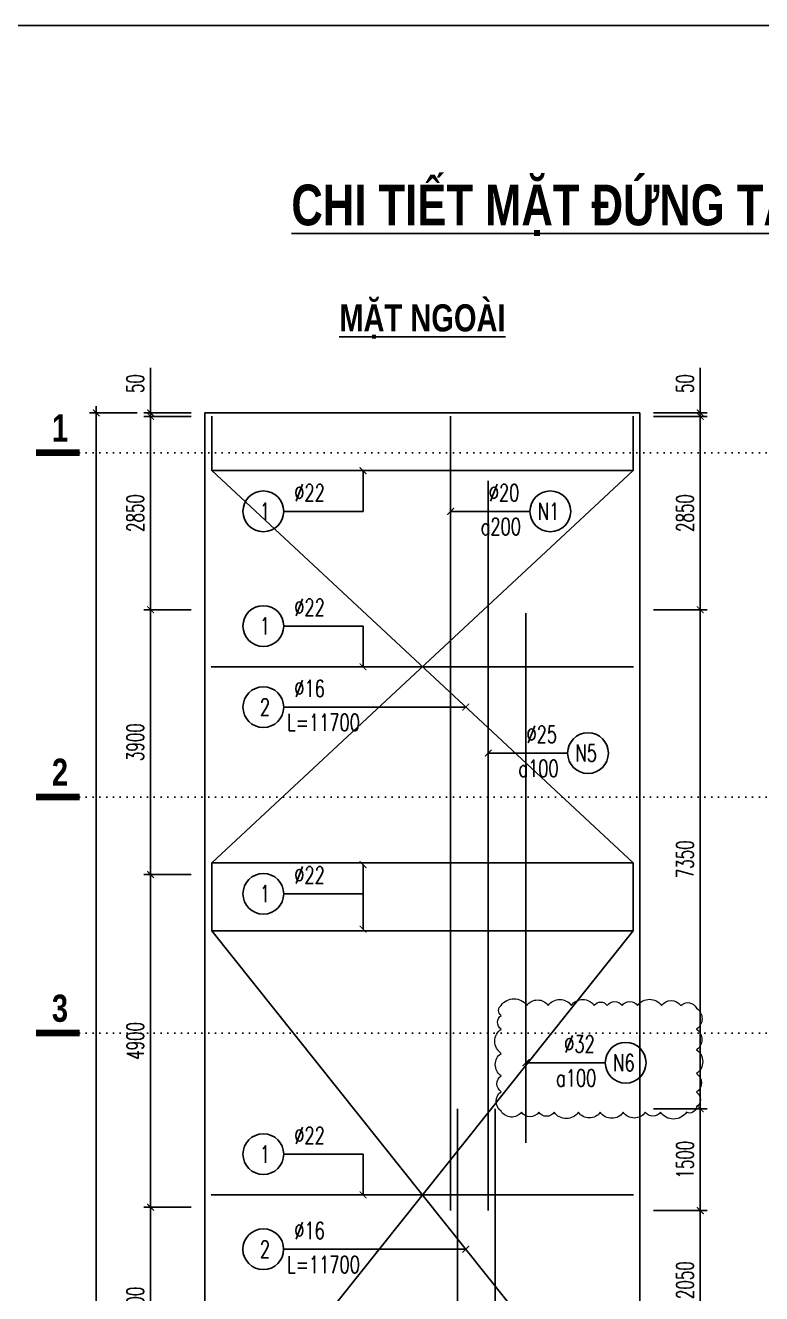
# Model space of a CAD drawing. Header units: millimetres. Extents: x -143570 to 58447, y -1448440 to -1202244.
# Drawn here: x -111214 to -100373, y -1401782 to -1383100 of the extents above; entities that cross this region are included whole.
import ezdxf
from ezdxf.enums import TextEntityAlignment as Align

# ---------------------------------------------------------------- set-up
doc = ezdxf.new("R2010")
doc.units = ezdxf.units.MM
doc.header["$LTSCALE"] = 30
doc.header["$PDMODE"] = 3
doc.linetypes.add('DOT', pattern=[0.25, 0, -0.25])
doc.layers.get('0').update_dxf_attribs({"lineweight": 9})
doc.layers.get('Defpoints').update_dxf_attribs({"lineweight": 9})
for name, color, linetype in [('ccu11-Chidan', 9, 'Continuous'), ('ccu11-Cotthep', 9, 'Continuous'), ('ccu11-Dim', 8, 'Continuous'), ('ccu11-Manh', 8, 'Continuous'), ('ccu11-Text', 31, 'Continuous'), ('ccu11-Thay', 7, 'Continuous'), ('ccu11-Thep', 4, 'Continuous'), ('ccu11-Thepdai', 6, 'Continuous')]:
    doc.layers.add(name, color=color, linetype=linetype)
doc.styles.add('ccu11-dim', font='vnsimli.shx', dxfattribs={"width": 0.65, "bigfont": 'bigfont.shx'})
doc.styles.add('ccu11-VnAvH-B', font='')
doc.styles.add('ccu11-vnsimple', font='vnsimple.shx', dxfattribs={"bigfont": 'bigfont.shx'})
doc.styles.add('ccu11_simli', font='vnsimli.shx', dxfattribs={"width": 0.8})
doc.styles.add('VnHelvetlnsH', font='')
doc.styles.get('ccu11-VnAvH-B').set_extended_font_data('.VnAvantH', bold=True)
doc.styles.get('VnHelvetlnsH').set_extended_font_data('.VnHelvetInsH', bold=True)
doc.dimstyles.new('ccu11-100', dxfattribs={"dimscale": 100, "dimtxt": 2.5, "dimasz": 1, "dimexe": 1, "dimexo": 2, "dimgap": 1, "dimtad": 1, "dimdec": 0, "dimdsep": 46, "dimtxsty": 'ccu11-dim', "dimblk": 'ARCHTICK', "dimcen": -1, "dimdle": 1, "dimclrd": 256, "dimclre": 256, "dimclrt": 3, "dimadec": 0, "dimazin": 2, "dimtfac": 0.1, "dimtdec": 0, "dimtmove": 0, "dimatfit": 1, "dimldrblk": 'ARCHTICK', "dimfxl": 1, "dimtvp": 0.833333, "dimtolj": 1, "dimtzin": 12, "dimarcsym": 0})

# ---------------------------------------------------------------- blocks, each defined once
blk = doc.blocks.new('_ARCHTICK')
at = {"color": 0, "linetype": 'ByBlock', "const_width": 0.15}
blk.add_lwpolyline([(-0.5, -0.5), (0.5, 0.5)], dxfattribs=at)
blk = doc.blocks.new('*D379')
at = {"layer": 'ccu11-Dim', "lineweight": -2, "transparency": 16777216}
for p, q in [((-109370, -1388809), (-109370, -1388145)), ((-108770, -1388809), (-109470, -1388809)), ((-109370, -1388859), (-109370, -1388809)), ((-108770, -1388859), (-109470, -1388859)), ((-109370, -1388859), (-109370, -1388959))]:
    blk.add_line(p, q, dxfattribs=at)
at = {"layer": 'Defpoints', "color": 0, "transparency": 16777216}
for p in [(-109370, -1388809), (-108570, -1388809), (-108570, -1388859)]:
    blk.add_point(p, dxfattribs=at)
at = {"layer": 'ccu11-Dim', "lineweight": -2, "transparency": 16777216, "xscale": 100, "yscale": 100, "zscale": 100}
for p, rotation in [((-109370, -1388809), 270), ((-109370, -1388859), 90)]:
    blk.add_blockref('_ARCHTICK', p, dxfattribs=dict(at, rotation=rotation))
at = {"layer": 'ccu11-Dim', "color": 3, "transparency": 16777216, "insert": (-109595, -1388377), "char_height": 250, "attachment_point": 5, "rotation": 90, "style": 'ccu11-dim'}
blk.add_mtext('\\A1;50', dxfattribs=at)
blk = doc.blocks.new('SHD')
at = {"layer": 'ccu11-Cotthep'}
blk.add_circle((300, 0), 300, dxfattribs=at)
at = {"layer": 'ccu11-Cotthep', "color": 31, "style": 'ccu11_simli', "width": 0.8}
blk.add_attdef('DK', text='', height=250, dxfattribs=at).set_placement((-101, 65), align=Align.BOTTOM_RIGHT)
blk.add_attdef('KH', text='', height=250, dxfattribs=at).set_placement((300, 0), align=Align.MIDDLE)
blk.add_attdef('KC', text='', height=250, dxfattribs=at).set_placement((-101, -142), align=Align.TOP_RIGHT)
blk = doc.blocks.new('*D334')
at = {"layer": 'ccu11-Dim', "lineweight": -2, "transparency": 16777216}
for p, q in [((-109570, -1388809), (-110270, -1388809)), ((-110170, -1388709), (-110170, -1424909)), ((-109570, -1424809), (-110270, -1424809))]:
    blk.add_line(p, q, dxfattribs=at)
at = {"layer": 'Defpoints', "color": 0, "transparency": 16777216}
for p in [(-109370, -1388809), (-110170, -1424809), (-109370, -1424809)]:
    blk.add_point(p, dxfattribs=at)
at = {"layer": 'ccu11-Dim', "lineweight": -2, "transparency": 16777216, "xscale": 100, "yscale": 100, "zscale": 100}
for p, rotation in [((-110170, -1388809), 90), ((-110170, -1424809), 270)]:
    blk.add_blockref('_ARCHTICK', p, dxfattribs=dict(at, rotation=rotation))
at = {"layer": 'ccu11-Dim', "color": 3, "transparency": 16777216, "insert": (-110395, -1406809), "char_height": 250, "attachment_point": 5, "rotation": 90, "style": 'ccu11-dim'}
blk.add_mtext('\\A1;36000', dxfattribs=at)
blk = doc.blocks.new('*D335')
at = {"layer": 'ccu11-Dim', "lineweight": -2, "transparency": 16777216}
for p, q in [((-109370, -1388759), (-109370, -1391809)), ((-108770, -1388859), (-109470, -1388859)), ((-108770, -1391709), (-109470, -1391709))]:
    blk.add_line(p, q, dxfattribs=at)
at = {"layer": 'Defpoints', "color": 0, "transparency": 16777216}
for p in [(-108570, -1388859), (-109370, -1391709), (-108570, -1391709)]:
    blk.add_point(p, dxfattribs=at)
at = {"layer": 'ccu11-Dim', "lineweight": -2, "transparency": 16777216, "xscale": 100, "yscale": 100, "zscale": 100}
for p, rotation in [((-109370, -1388859), 90), ((-109370, -1391709), 270)]:
    blk.add_blockref('_ARCHTICK', p, dxfattribs=dict(at, rotation=rotation))
at = {"layer": 'ccu11-Dim', "color": 3, "transparency": 16777216, "insert": (-109595, -1390284), "char_height": 250, "attachment_point": 5, "rotation": 90, "style": 'ccu11-dim'}
blk.add_mtext('\\A1;2850', dxfattribs=at)
blk = doc.blocks.new('*D336')
at = {"layer": 'ccu11-Dim', "lineweight": -2, "transparency": 16777216}
for p, q in [((-109370, -1391609), (-109370, -1395709)), ((-108770, -1391709), (-109470, -1391709)), ((-108770, -1395609), (-109470, -1395609))]:
    blk.add_line(p, q, dxfattribs=at)
at = {"layer": 'Defpoints', "color": 0, "transparency": 16777216}
for p in [(-108570, -1391709), (-109370, -1395609), (-108570, -1395609)]:
    blk.add_point(p, dxfattribs=at)
at = {"layer": 'ccu11-Dim', "lineweight": -2, "transparency": 16777216, "xscale": 100, "yscale": 100, "zscale": 100}
for p, rotation in [((-109370, -1391709), 90), ((-109370, -1395609), 270)]:
    blk.add_blockref('_ARCHTICK', p, dxfattribs=dict(at, rotation=rotation))
at = {"layer": 'ccu11-Dim', "color": 3, "transparency": 16777216, "insert": (-109595, -1393659), "char_height": 250, "attachment_point": 5, "rotation": 90, "style": 'ccu11-dim'}
blk.add_mtext('\\A1;3900', dxfattribs=at)
blk = doc.blocks.new('*D337')
at = {"layer": 'ccu11-Dim', "lineweight": -2, "transparency": 16777216}
for p, q in [((-109370, -1395509), (-109370, -1400609)), ((-108770, -1395609), (-109470, -1395609)), ((-108770, -1400509), (-109470, -1400509))]:
    blk.add_line(p, q, dxfattribs=at)
at = {"layer": 'Defpoints', "color": 0, "transparency": 16777216}
for p in [(-108570, -1395609), (-109370, -1400509), (-108570, -1400509)]:
    blk.add_point(p, dxfattribs=at)
at = {"layer": 'ccu11-Dim', "lineweight": -2, "transparency": 16777216, "xscale": 100, "yscale": 100, "zscale": 100}
for p, rotation in [((-109370, -1395609), 90), ((-109370, -1400509), 270)]:
    blk.add_blockref('_ARCHTICK', p, dxfattribs=dict(at, rotation=rotation))
at = {"layer": 'ccu11-Dim', "color": 3, "transparency": 16777216, "insert": (-109595, -1398059), "char_height": 250, "attachment_point": 5, "rotation": 90, "style": 'ccu11-dim'}
blk.add_mtext('\\A1;4900', dxfattribs=at)
blk = doc.blocks.new('*D338')
at = {"layer": 'ccu11-Dim', "lineweight": -2, "transparency": 16777216}
for p, q in [((-108770, -1400509), (-109470, -1400509)), ((-109370, -1400409), (-109370, -1403509)), ((-108770, -1403409), (-109470, -1403409))]:
    blk.add_line(p, q, dxfattribs=at)
at = {"layer": 'Defpoints', "color": 0, "transparency": 16777216}
for p in [(-108570, -1400509), (-109370, -1403409), (-108570, -1403409)]:
    blk.add_point(p, dxfattribs=at)
at = {"layer": 'ccu11-Dim', "lineweight": -2, "transparency": 16777216, "xscale": 100, "yscale": 100, "zscale": 100}
for p, rotation in [((-109370, -1400509), 90), ((-109370, -1403409), 270)]:
    blk.add_blockref('_ARCHTICK', p, dxfattribs=dict(at, rotation=rotation))
at = {"layer": 'ccu11-Dim', "color": 3, "transparency": 16777216, "insert": (-109595, -1401959), "char_height": 250, "attachment_point": 5, "rotation": 90, "style": 'ccu11-dim'}
blk.add_mtext('\\A1;2900', dxfattribs=at)
blk = doc.blocks.new('*D358')
at = {"layer": 'ccu11-Dim', "lineweight": -2, "transparency": 16777216}
for p, q in [((-101276, -1388809), (-101276, -1388145)), ((-101964, -1388809), (-101176, -1388809)), ((-101276, -1388859), (-101276, -1388809)), ((-101964, -1388859), (-101176, -1388859)), ((-101276, -1388859), (-101276, -1388959))]:
    blk.add_line(p, q, dxfattribs=at)
at = {"layer": 'Defpoints', "color": 0, "transparency": 16777216}
for p in [(-102164, -1388809), (-101276, -1388809), (-102164, -1388859)]:
    blk.add_point(p, dxfattribs=at)
at = {"layer": 'ccu11-Dim', "lineweight": -2, "transparency": 16777216, "xscale": 100, "yscale": 100, "zscale": 100}
for p, rotation in [((-101276, -1388809), 270), ((-101276, -1388859), 90)]:
    blk.add_blockref('_ARCHTICK', p, dxfattribs=dict(at, rotation=rotation))
at = {"layer": 'ccu11-Dim', "color": 3, "transparency": 16777216, "insert": (-101501, -1388377), "char_height": 250, "attachment_point": 5, "rotation": 90, "style": 'ccu11-dim'}
blk.add_mtext('\\A1;50', dxfattribs=at)
blk = doc.blocks.new('*D359')
at = {"layer": 'ccu11-Dim', "lineweight": -2, "transparency": 16777216}
for p, q in [((-101276, -1391809), (-101276, -1388759)), ((-101964, -1388859), (-101176, -1388859)), ((-101964, -1391709), (-101176, -1391709))]:
    blk.add_line(p, q, dxfattribs=at)
at = {"layer": 'Defpoints', "color": 0, "transparency": 16777216}
for p in [(-102164, -1388859), (-101276, -1388859), (-102164, -1391709)]:
    blk.add_point(p, dxfattribs=at)
at = {"layer": 'ccu11-Dim', "lineweight": -2, "transparency": 16777216, "xscale": 100, "yscale": 100, "zscale": 100}
for p, rotation in [((-101276, -1388859), 90), ((-101276, -1391709), 270)]:
    blk.add_blockref('_ARCHTICK', p, dxfattribs=dict(at, rotation=rotation))
at = {"layer": 'ccu11-Dim', "color": 3, "transparency": 16777216, "insert": (-101501, -1390284), "char_height": 250, "attachment_point": 5, "rotation": 90, "style": 'ccu11-dim'}
blk.add_mtext('\\A1;2850', dxfattribs=at)
blk = doc.blocks.new('*D360')
at = {"layer": 'ccu11-Dim', "lineweight": -2, "transparency": 16777216}
for p, q in [((-101276, -1391609), (-101276, -1399159)), ((-101964, -1391709), (-101176, -1391709)), ((-101964, -1399059), (-101176, -1399059))]:
    blk.add_line(p, q, dxfattribs=at)
at = {"layer": 'Defpoints', "color": 0, "transparency": 16777216}
for p in [(-102164, -1391709), (-102164, -1399059), (-101276, -1399059)]:
    blk.add_point(p, dxfattribs=at)
at = {"layer": 'ccu11-Dim', "lineweight": -2, "transparency": 16777216, "xscale": 100, "yscale": 100, "zscale": 100}
for p, rotation in [((-101276, -1391709), 90), ((-101276, -1399059), 270)]:
    blk.add_blockref('_ARCHTICK', p, dxfattribs=dict(at, rotation=rotation))
at = {"layer": 'ccu11-Dim', "color": 3, "transparency": 16777216, "insert": (-101501, -1395384), "char_height": 250, "attachment_point": 5, "rotation": 90, "style": 'ccu11-dim'}
blk.add_mtext('\\A1;7350', dxfattribs=at)
blk = doc.blocks.new('*D361')
at = {"layer": 'ccu11-Dim', "lineweight": -2, "transparency": 16777216}
for p, q in [((-101964, -1399059), (-101176, -1399059)), ((-101276, -1398959), (-101276, -1400659)), ((-101964, -1400559), (-101176, -1400559))]:
    blk.add_line(p, q, dxfattribs=at)
at = {"layer": 'Defpoints', "color": 0, "transparency": 16777216}
for p in [(-102164, -1399059), (-102164, -1400559), (-101276, -1400559)]:
    blk.add_point(p, dxfattribs=at)
at = {"layer": 'ccu11-Dim', "lineweight": -2, "transparency": 16777216, "xscale": 100, "yscale": 100, "zscale": 100}
for p, rotation in [((-101276, -1399059), 90), ((-101276, -1400559), 270)]:
    blk.add_blockref('_ARCHTICK', p, dxfattribs=dict(at, rotation=rotation))
at = {"layer": 'ccu11-Dim', "color": 3, "transparency": 16777216, "insert": (-101501, -1399809), "char_height": 250, "attachment_point": 5, "rotation": 90, "style": 'ccu11-dim'}
blk.add_mtext('\\A1;1500', dxfattribs=at)
blk = doc.blocks.new('*D362')
at = {"layer": 'ccu11-Dim', "lineweight": -2, "transparency": 16777216}
for p, q in [((-101964, -1400559), (-101176, -1400559)), ((-101276, -1400459), (-101276, -1402709)), ((-101964, -1402609), (-101176, -1402609))]:
    blk.add_line(p, q, dxfattribs=at)
at = {"layer": 'Defpoints', "color": 0, "transparency": 16777216}
for p in [(-102164, -1400559), (-102164, -1402609), (-101276, -1402609)]:
    blk.add_point(p, dxfattribs=at)
at = {"layer": 'ccu11-Dim', "lineweight": -2, "transparency": 16777216, "xscale": 100, "yscale": 100, "zscale": 100}
for p, rotation in [((-101276, -1400559), 90), ((-101276, -1402609), 270)]:
    blk.add_blockref('_ARCHTICK', p, dxfattribs=dict(at, rotation=rotation))
at = {"layer": 'ccu11-Dim', "color": 3, "transparency": 16777216, "insert": (-101501, -1401584), "char_height": 250, "attachment_point": 5, "rotation": 90, "style": 'ccu11-dim'}
blk.add_mtext('\\A1;2050', dxfattribs=at)
blk = doc.blocks.new('*U271')
at = {"color": 3, "linetype": 'DOT', "ltscale": 10}
blk.add_line((-2125, 0), (12722, 0), dxfattribs=at)
at = {"color": 4, "const_width": 75}
for points in [[(-2605, 0), (-2125, 0)], [(12722, 0), (13201, 0)]]:
    blk.add_lwpolyline(points, dxfattribs=at)
at = {"color": 31, "style": 'VnHelvetlnsH'}
for tag, p in [('MC3', (-2341, 274)), ('MC4', (12985, 274))]:
    blk.add_attdef(tag, text='', height=300, dxfattribs=at).set_placement(p, align=Align.MIDDLE_CENTER)

msp = doc.modelspace()

# ---------------------------------------------------------------- linework, layer by layer
at = {"layer": 'ccu11-Thay'}
for p, q in [((-108570.28, -1388808.59), (-102164.08, -1388808.59)), ((-108570.28, -1388808.59), (-108570.28, -1424808.63)), ((-102164.08, -1388808.59), (-102164.08, -1424808.63))]:
    msp.add_line(p, q, dxfattribs=at)
msp.add_lwpolyline([(-138866.43, -1383099.81), (-46466.43, -1383099.81), (-46466.43, -1448439.81), (-138866.43, -1448439.81)], close=True, dxfattribs=at)
at = {"layer": 'ccu11-Thep'}
for p, q in [((-104397.46, -1389808.59), (-104397.46, -1400558.59)), ((-103842.46, -1391758.59), (-103842.46, -1399558.59))]:
    msp.add_line(p, q, dxfattribs=at)
for points in [[(-104952.46, -1388858.59), (-104952.46, -1400558.59)], [(-104852.46, -1399058.59), (-104852.46, -1410758.59)], [(-104297.46, -1399058.59), (-104297.46, -1410758.59)]]:
    msp.add_lwpolyline(points, dxfattribs=at)
at = {"layer": 'ccu11-Thepdai', "ltscale": 25}
for p, q in [((-102264.08, -1389658.67), (-108470.28, -1389658.67)), ((-102257.7, -1392548.47), (-108476.67, -1392548.47)), ((-102264.08, -1395438.27), (-108470.28, -1395438.27)), ((-102264.08, -1396438.27), (-108470.28, -1396438.27)), ((-102257.7, -1400328.07), (-108476.67, -1400328.07))]:
    msp.add_line(p, q, dxfattribs=at)
for points in [[(-108470.28, -1388858.81), (-108470.28, -1389658.67), (-102264.08, -1395438.27), (-102264.08, -1396238.27)], [(-102264.08, -1388858.81), (-102264.08, -1389658.67), (-108470.28, -1395438.27), (-108470.28, -1396238.27)], [(-108470.28, -1395638.4), (-108470.28, -1396438.27), (-102264.08, -1404217.86), (-102264.08, -1405017.86)], [(-102264.08, -1395638.4), (-102264.08, -1396438.27), (-108470.28, -1404217.86), (-108470.28, -1405017.86)]]:
    msp.add_lwpolyline(points, dxfattribs=at)
at = {"layer": 'Defpoints', "color": 1}
msp.add_lwpolyline([(-104208.77, -1397537.23, -0.52056705), (-103829, -1397537.23, -0.52056705), (-103514.67, -1397537.23, -0.52056705), (-103174.61, -1397537.23, -0.52056705), (-102838.06, -1397537.23, -0.52056705), (-102645.74, -1397537.23, -0.52056705), (-102427.36, -1397537.23, -0.52056705), (-102198.71, -1397537.23, -0.52056705), (-101847.84, -1397537.23, -0.52056705), (-101561.94, -1397537.23, -0.52056705), (-101330.57, -1397575.24, -0.52056705), (-101330.57, -1397887.5, -0.52056705), (-101330.57, -1398190.14, -0.52056705), (-101330.57, -1398539.84, -0.52056705), (-101330.57, -1398815.89, -0.52056705), (-101330.57, -1399031.9, -0.52056705), (-101478.37, -1399110.48, -0.52056705), (-101860.61, -1399110.48, -0.52056705), (-102085.05, -1399110.48, -0.52056705), (-102409.74, -1399110.48, -0.52056705), (-102749.06, -1399110.48, -0.52056705), (-103070.56, -1399110.48, -0.52056705), (-103426.43, -1399110.48, -0.52056705), (-103654.98, -1399110.48, -0.52056705), (-103910.54, -1399110.48, -0.52056705), (-104208.77, -1399094.52, -0.52056705), (-104208.77, -1398807.57, -0.52056705), (-104208.77, -1398571.86, -0.52056705), (-104208.77, -1398242.63, -0.52056705), (-104208.77, -1397884.09, -0.52056705), (-104208.77, -1397682.86, -0.52056705)], format="xyb", close=True, dxfattribs=at)

# ---------------------------------------------------------------- block references
at = {"layer": 'ccu11-Chidan'}
ref = msp.add_blockref('*U271', (-107582.93, -1389395.57), dxfattribs=dict(at, xscale=1.333333333335759, yscale=1.333333333335759, zscale=1.333333333335759))
ref.add_attrib('MC4', '1', dxfattribs={"layer": '0', "color": 31, "height": 400, "style": 'ccu11-VnAvH-B', "width": 0.8}).set_placement((-90269.21, -1389030.04), align=Align.MIDDLE_CENTER)
ref.add_attrib('MC3', '1', dxfattribs={"layer": '0', "color": 31, "height": 400, "style": 'ccu11-VnAvH-B', "width": 0.8}).set_placement((-110704.28, -1389030.04), align=Align.MIDDLE_CENTER)
ref = msp.add_blockref('*U271', (-107582.93, -1394466.5), dxfattribs=dict(at, xscale=1.333333333335759, yscale=1.333333333335759, zscale=1.333333333335759))
ref.add_attrib('MC4', '2', dxfattribs={"layer": '0', "color": 31, "height": 400, "style": 'ccu11-VnAvH-B', "width": 0.8}).set_placement((-90269.21, -1394100.97), align=Align.MIDDLE_CENTER)
ref.add_attrib('MC3', '2', dxfattribs={"layer": '0', "color": 31, "height": 400, "style": 'ccu11-VnAvH-B', "width": 0.8}).set_placement((-110704.28, -1394100.97), align=Align.MIDDLE_CENTER)
ref = msp.add_blockref('*U271', (-107582.93, -1397942.78), dxfattribs=dict(at, xscale=1.333333333335759, yscale=1.333333333335759, zscale=1.333333333335759))
ref.add_attrib('MC4', '3', dxfattribs={"layer": '0', "color": 31, "height": 400, "style": 'ccu11-VnAvH-B', "width": 0.8}).set_placement((-90269.21, -1397577.25), align=Align.MIDDLE_CENTER)
ref.add_attrib('MC3', '3', dxfattribs={"layer": '0', "color": 31, "height": 400, "style": 'ccu11-VnAvH-B', "width": 0.8}).set_placement((-110704.28, -1397577.25), align=Align.MIDDLE_CENTER)
at = {"layer": 'ccu11-Cotthep'}
ref = msp.add_blockref('SHD', (-107410.23, -1390258.67), dxfattribs=dict(at, xscale=-1))
ref.add_attrib('KH', '1', dxfattribs={"color": 31, "height": 250, "style": 'ccu11-vnsimple', "width": 0.7}).set_placement((-107685.23, -1390258.67), align=Align.MIDDLE_CENTER)
ref.add_attrib('DK', '`22', dxfattribs={"color": 31, "height": 250, "style": 'ccu11-vnsimple', "width": 0.7}).set_placement((-107029.44, -1390183.67), align=Align.BOTTOM_CENTER)
ref = msp.add_blockref('SHD', (-103784.37, -1390258.67), dxfattribs=at)
ref.add_attrib('KH', 'N1', dxfattribs={"color": 31, "height": 250, "style": 'ccu11-vnsimple', "width": 0.7}).set_placement((-103509.37, -1390258.67), align=Align.MIDDLE_CENTER)
ref.add_attrib('KC', 'a200', dxfattribs={"color": 31, "height": 250, "style": 'ccu11-vnsimple', "width": 0.7}).set_placement((-104212.95, -1390358.67), align=Align.TOP_CENTER)
ref.add_attrib('DK', '`20', dxfattribs={"color": 31, "height": 250, "style": 'ccu11-vnsimple', "width": 0.7}).set_placement((-104165.15, -1390183.67), align=Align.BOTTOM_CENTER)
ref = msp.add_blockref('SHD', (-107410.23, -1391948.07), dxfattribs=dict(at, xscale=-1))
ref.add_attrib('KH', '1', dxfattribs={"color": 31, "height": 250, "style": 'ccu11-vnsimple', "width": 0.7}).set_placement((-107685.23, -1391948.07), align=Align.MIDDLE_CENTER)
ref.add_attrib('DK', '`22', dxfattribs={"color": 31, "height": 250, "style": 'ccu11-vnsimple', "width": 0.7}).set_placement((-107029.44, -1391873.07), align=Align.BOTTOM_CENTER)
ref = msp.add_blockref('SHD', (-107410.23, -1393143.05), dxfattribs=dict(at, xscale=-1))
ref.add_attrib('KH', '2', dxfattribs={"color": 31, "height": 250, "style": 'ccu11-vnsimple', "width": 0.7}).set_placement((-107685.23, -1393143.05), align=Align.MIDDLE_CENTER)
ref.add_attrib('KC', 'L=11700', dxfattribs={"color": 31, "height": 250, "style": 'ccu11-vnsimple', "width": 0.7}).set_placement((-106824.31, -1393243.05), align=Align.TOP_CENTER)
ref.add_attrib('DK', '`16', dxfattribs={"color": 31, "height": 250, "style": 'ccu11-vnsimple', "width": 0.7}).set_placement((-107029.44, -1393068.05), align=Align.BOTTOM_CENTER)
ref = msp.add_blockref('SHD', (-103229.37, -1393819.5), dxfattribs=at)
ref.add_attrib('KH', 'N5', dxfattribs={"color": 31, "height": 250, "style": 'ccu11-vnsimple', "width": 0.7}).set_placement((-102954.37, -1393819.5), align=Align.MIDDLE_CENTER)
ref.add_attrib('KC', 'a100', dxfattribs={"color": 31, "height": 250, "style": 'ccu11-vnsimple', "width": 0.7}).set_placement((-103657.95, -1393919.5), align=Align.TOP_CENTER)
ref.add_attrib('DK', '`25', dxfattribs={"color": 31, "height": 250, "style": 'ccu11-vnsimple', "width": 0.7}).set_placement((-103610.15, -1393744.5), align=Align.BOTTOM_CENTER)
ref = msp.add_blockref('SHD', (-107410.23, -1395891.83), dxfattribs=dict(at, xscale=-1))
ref.add_attrib('KH', '1', dxfattribs={"color": 31, "height": 250, "style": 'ccu11-vnsimple', "width": 0.7}).set_placement((-107685.23, -1395891.83), align=Align.MIDDLE_CENTER)
ref.add_attrib('DK', '`22', dxfattribs={"color": 31, "height": 250, "style": 'ccu11-vnsimple', "width": 0.7}).set_placement((-107029.44, -1395816.83), align=Align.BOTTOM_CENTER)
ref = msp.add_blockref('SHD', (-102674.37, -1398380.52), dxfattribs=at)
ref.add_attrib('KH', 'N6', dxfattribs={"color": 31, "height": 250, "style": 'ccu11-vnsimple', "width": 0.7}).set_placement((-102399.37, -1398380.52), align=Align.MIDDLE_CENTER)
ref.add_attrib('KC', 'a100', dxfattribs={"color": 31, "height": 250, "style": 'ccu11-vnsimple', "width": 0.7}).set_placement((-103102.95, -1398480.52), align=Align.TOP_CENTER)
ref.add_attrib('DK', '`32', dxfattribs={"color": 31, "height": 250, "style": 'ccu11-vnsimple', "width": 0.7}).set_placement((-103055.15, -1398305.52), align=Align.BOTTOM_CENTER)
ref = msp.add_blockref('SHD', (-107410.23, -1399727.67), dxfattribs=dict(at, xscale=-1))
ref.add_attrib('KH', '1', dxfattribs={"color": 31, "height": 250, "style": 'ccu11-vnsimple', "width": 0.7}).set_placement((-107685.23, -1399727.67), align=Align.MIDDLE_CENTER)
ref.add_attrib('DK', '`22', dxfattribs={"color": 31, "height": 250, "style": 'ccu11-vnsimple', "width": 0.7}).set_placement((-107029.44, -1399652.67), align=Align.BOTTOM_CENTER)
ref = msp.add_blockref('SHD', (-107410.57, -1401128.07), dxfattribs=dict(at, xscale=-1))
ref.add_attrib('KH', '2', dxfattribs={"color": 31, "height": 250, "style": 'ccu11-vnsimple', "width": 0.7}).set_placement((-107685.57, -1401128.07), align=Align.MIDDLE_CENTER)
ref.add_attrib('KC', 'L=11700', dxfattribs={"color": 31, "height": 250, "style": 'ccu11-vnsimple', "width": 0.7}).set_placement((-106824.66, -1401228.07), align=Align.TOP_CENTER)
ref.add_attrib('DK', '`16', dxfattribs={"color": 31, "height": 250, "style": 'ccu11-vnsimple', "width": 0.7}).set_placement((-107029.79, -1401053.07), align=Align.BOTTOM_CENTER)

# ---------------------------------------------------------------- texts
at = {"layer": 'ccu11-Text', "style": 'ccu11-VnAvH-B', "width": 0.8}
msp.add_text('%%Uchi tiÕt mÆt ®øng tÊm t\xadêng v©y', height=600, dxfattribs=at).set_placement((-101267.08, -1386045.41), align=Align.CENTER)
at = {"layer": 'ccu11-Text', "color": 1, "style": 'ccu11-VnAvH-B', "width": 0.8}
msp.add_text('%%UmÆt ngoµi', height=400, dxfattribs=at).set_placement((-105367.18, -1387608.59), align=Align.CENTER)

# ---------------------------------------------------------------- dimensions: what is measured, and where the dimension line sits
at = {"layer": 'ccu11-Dim'}
for base, p1, p2, picture, middle in [((-109370.28, -1388808.59), (-108570.28, -1388858.59), (-108570.28, -1388808.59), '*D379', (-109595.28, -1388377.04)), ((-101276.08, -1388808.59), (-102164.08, -1388858.59), (-102164.08, -1388808.59), '*D358', (-101501.08, -1388377.04)), ((-110170.28, -1424808.63), (-109370.28, -1388808.59), (-109370.28, -1424808.63), '*D334', (-110395.28, -1406808.61)), ((-109370.28, -1391708.59), (-108570.28, -1388858.59), (-108570.28, -1391708.59), '*D335', (-109595.28, -1390283.59)), ((-109370.28, -1395608.59), (-108570.28, -1391708.59), (-108570.28, -1395608.59), '*D336', (-109595.28, -1393658.59)), ((-109370.28, -1400508.59), (-108570.28, -1395608.59), (-108570.28, -1400508.59), '*D337', (-109595.28, -1398058.59)), ((-109370.28, -1403408.59), (-108570.28, -1400508.59), (-108570.28, -1403408.59), '*D338', (-109595.28, -1401958.59))]:
    dim = msp.add_linear_dim(base=base, p1=p1, p2=p2, angle=90, dimstyle='ccu11-100', dxfattribs=at)
    dim.commit()
    dim.dimension.update_dxf_attribs({"geometry": picture, "text_midpoint": middle})
for base, p1, p2, picture, middle in [((-101276.08, -1388858.59), (-102164.08, -1391708.59), (-102164.08, -1388858.59), '*D359', (-101501.08, -1390283.59)), ((-101276.08, -1399058.59), (-102164.08, -1391708.59), (-102164.08, -1399058.59), '*D360', (-101501.08, -1395383.59)), ((-101276.08, -1400558.59), (-102164.08, -1399058.59), (-102164.08, -1400558.59), '*D361', (-101501.08, -1399808.59)), ((-101276.08, -1402608.59), (-102164.08, -1400558.59), (-102164.08, -1402608.59), '*D362', (-101501.08, -1401583.59))]:
    dim = msp.add_linear_dim(base=base, p1=p1, p2=p2, angle=90, dimstyle='ccu11-100', override={"dimtmove": 1}, dxfattribs=at)
    dim.commit()
    dim.dimension.update_dxf_attribs({"geometry": picture, "text_midpoint": middle})

# ---------------------------------------------------------------- leaders
at = {"layer": 'ccu11-Manh'}
for points, override in [([(-106242.23, -1389658.67), (-106242.23, -1390258.67), (-107410.23, -1390258.67)], {"dimgap": 1, "dimtad": 0, "dimfxl": 3, "dimfxlon": 1, "dimtfill": 1, "dimarcsym": 1}), ([(-104952.46, -1390258.67), (-103784.37, -1390258.67)], {"dimgap": 1, "dimtad": 0, "dimfxl": 3, "dimfxlon": 1, "dimtfill": 1, "dimarcsym": 1}), ([(-106242.23, -1392548.47), (-106242.23, -1391948.07), (-107410.23, -1391948.07)], {"dimgap": 1, "dimtad": 0, "dimfxl": 3, "dimfxlon": 1, "dimtfill": 1, "dimarcsym": 1}), ([(-104729.35, -1393142.58), (-107410.23, -1393143.05)], {"dimtad": 0, "dimfxl": 3, "dimfxlon": 1, "dimtfill": 1, "dimarcsym": 1}), ([(-106005.39, -1393143.05), (-107410.23, -1393143.05)], {"dimtad": 0, "dimfxl": 3, "dimfxlon": 1, "dimtfill": 1, "dimarcsym": 1}), ([(-104397.46, -1393819.5), (-103229.37, -1393819.5)], {"dimgap": 1, "dimtad": 0, "dimfxl": 3, "dimfxlon": 1, "dimtfill": 1, "dimarcsym": 1}), ([(-106242.23, -1395462.87), (-106242.23, -1395891.83), (-107410.23, -1395891.83)], {"dimgap": 1, "dimtad": 0, "dimfxl": 3, "dimfxlon": 1, "dimtfill": 1, "dimarcsym": 1}), ([(-106242.23, -1396413.67), (-106242.23, -1395891.83), (-107410.23, -1395891.83)], {"dimgap": 1, "dimtad": 0, "dimfxl": 3, "dimfxlon": 1, "dimtfill": 1, "dimarcsym": 1}), ([(-103842.46, -1398380.52), (-102674.37, -1398380.52)], {"dimgap": 1, "dimtad": 0, "dimfxl": 3, "dimfxlon": 1, "dimtfill": 1, "dimarcsym": 1}), ([(-106242.23, -1400328.07), (-106242.23, -1399727.67), (-107410.23, -1399727.67)], {"dimgap": 1, "dimtad": 0, "dimfxl": 3, "dimfxlon": 1, "dimtfill": 1, "dimarcsym": 1}), ([(-104729.35, -1401127.6), (-107410.23, -1401128.07)], {"dimtad": 0, "dimfxl": 3, "dimfxlon": 1, "dimtfill": 1, "dimarcsym": 1}), ([(-106005.39, -1401128.07), (-107410.23, -1401128.07)], {"dimtad": 0, "dimfxl": 3, "dimfxlon": 1, "dimtfill": 1, "dimarcsym": 1})]:
    msp.add_leader(points, dimstyle='ccu11-100', override=override, dxfattribs=at)

doc.saveas('drawing.dxf')
